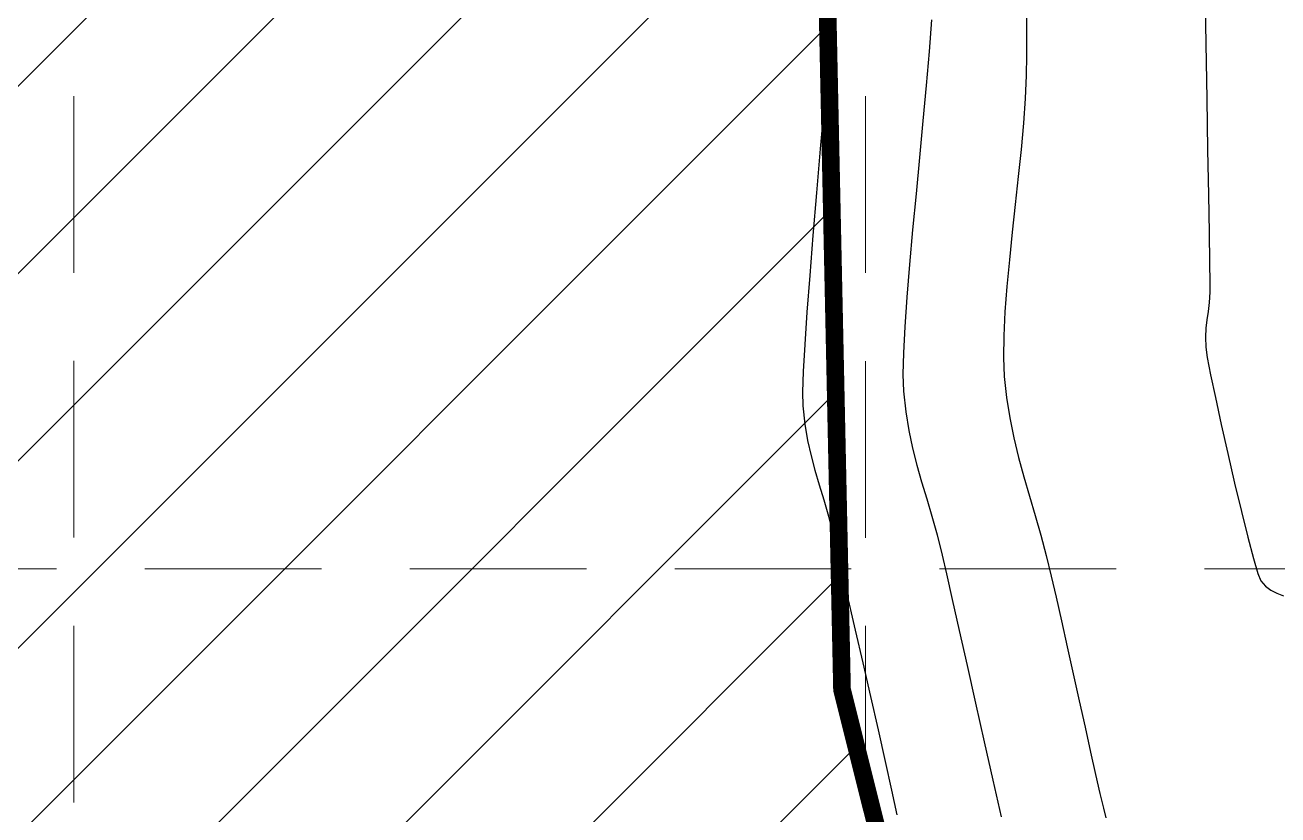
# Model space of a CAD drawing. Extents: x 2138193 to 2139991, y 332071 to 334944.
# Drawn here: x 2139357.9 to 2139428.8, y 332821 to 332865.7 of the extents above; entities that cross this region are included whole.
import ezdxf

# ---------------------------------------------------------------- set-up
doc = ezdxf.new("R2010")
doc.units = 0
doc.header["$LTSCALE"] = 100
doc.header["$MEASUREMENT"] = 0
doc.linetypes.add('DASHED', pattern=[0.75, 0.5, -0.25])
doc.linetypes.add('HIDDEN', pattern=[0.375, 0.25, -0.125])
doc.layers.add('CONTOURS', color=35, linetype='Continuous')
doc.layers.add('GRID', color=254, linetype='DASHED')

msp = doc.modelspace()

# ---------------------------------------------------------------- hatches: boundary and pattern name
at = {"layer": 'CONTOURS', "ltscale": 10}
h = msp.add_hatch(dxfattribs=at)
h.set_pattern_fill('ANSI31', color=5, scale=60, style=0)
h.set_pattern_definition([(45, (0, 0), (-5.303300858899106, 5.303300858899107), [])])
h.paths.add_polyline_path([(2138483.546160111, 332606.2740493599), (2138656.140052903, 332606.2740493599), (2138921.264482902, 332760.8706732228), (2139372.471049562, 332785.9219287917), (2139377.748317752, 332780.6479753673), (2139409.411939294, 332807.0177192923), (2139404.134671104, 332828.1135155923), (2139401.496037009, 332952.0512992817), (2139392.260811476, 332977.1025548506), (2139347.404019459, 332973.1470955816), (2139339.488117175, 332969.1916305132), (2139182.489332715, 332936.2294564062), (2139043.960999322, 332917.7706368185), (2138914.667891463, 332903.2672764998), (2138844.744069344, 332879.534509287), (2138820.996350087, 332862.3941780554), (2138795.929319984, 332796.4698240421), (2138748.301847437, 332763.2789477164)])

# ---------------------------------------------------------------- linework, layer by layer
at = {"layer": 'CONTOURS', "color": 5, "ltscale": 10, "const_width": 1}
msp.add_lwpolyline([(2138656.140052903, 332606.2740493598), (2138921.264482902, 332760.8706732228), (2139372.471049562, 332785.9219287917), (2139377.748317752, 332780.6479753673), (2139409.411939294, 332807.0177192923), (2139404.134671104, 332828.1135155923), (2139401.496037009, 332952.0512992817), (2139392.260811476, 332977.1025548506), (2139347.404019459, 332973.1470955816), (2139339.488117175, 332969.1916305132), (2139182.489332715, 332936.2294564062), (2139043.960999322, 332917.7706368185), (2138914.667891463, 332903.2672764998), (2138844.744069344, 332879.534509287), (2138820.996350087, 332862.3941780554), (2138795.929319984, 332796.4698240421), (2138748.301847437, 332763.2789477164), (2138483.546160112, 332606.27404936)], dxfattribs=at)
at = {"layer": 'CONTOURS', "extrusion": (0.9998309754055508, 0.01838533708107788, 0), "elevation": 2145182.947161739}
msp.add_lwpolyline([(293477.6859119709, 548), (293474.3777678843, 548)], dxfattribs=at)
at = {"layer": 'CONTOURS'}
for points, elevation in [([(2139414.570395713, 332867.3511408742), (2139414.585038421, 332865.5249340578)], 546), ([(2139403.536337437, 332866.1516378551), (2139403.331154053, 332863.7375746801)], 544), ([(2139414.585038421, 332865.5249340578), (2139414.585111071, 332864.0180329609)], 546), ([(2139424.733124154, 332864.6849643495), (2139424.789873604, 332861.5566272728)], 548), ([(2139403.331154053, 332863.7375746801), (2139403.11645198, 332861.2448582742)], 544), ([(2139414.406849777, 332860.1809786702), (2139414.271550164, 332858.6968594767)], 546), ([(2139402.89923193, 332858.7274487606), (2139402.686494619, 332856.2393062623)], 544), ([(2139424.841084264, 332858.6801179757), (2139424.885289238, 332856.1280163861)], 548), ([(2139402.686494619, 332856.2393062623), (2139402.485240758, 332853.8343909024)], 544), ([(2139424.921021629, 332853.9729024314), (2139424.946814539, 332852.2873560392)], 548), ([(2139402.485240758, 332853.8343909024), (2139402.302471063, 332851.566662804)], 544), ([(2139424.946814539, 332852.2873560392), (2139424.961201075, 332851.1439571372)], 548), ([(2139402.302471063, 332851.566662804), (2139402.145186246, 332849.4900820902)], 544), ([(2139413.473377095, 332850.9449266033), (2139413.363373259, 332849.501987596)], 546), ([(2139424.962714338, 332850.6152856529), (2139424.927132885, 332850.0362345098)], 548), ([(2139424.927132885, 332850.0362345098), (2139424.86663951, 332849.5252453273)], 548), ([(2139424.86663951, 332849.5252453273), (2139424.799193474, 332849.0489770474)], 548), ([(2139424.742754037, 332848.5740886118), (2139424.715280458, 332848.0672389622)], 548), ([(2139413.294568274, 332848.1527694275), (2139413.277528681, 332846.9220885189)], 546), ([(2139424.715280458, 332848.0672389622), (2139424.734731998, 332847.4950870405)], 548), ([(2139401.935074104, 332846.1262033086), (2139401.896248206, 332844.946825487)], 544), ([(2139407.586580164, 332845.9458030975), (2139407.61686553, 332845.0045984169)], 545), ([(2139401.896248206, 332844.946825487), (2139401.910910041, 332844.1744355423)], 544), ([(2139407.913885329, 332842.7763997124), (2139408.127767618, 332841.7772319951)], 545), ([(2139402.182499058, 332842.2086010043), (2139402.378237705, 332841.3512174095)], 544), ([(2139425.977287271, 332841.4802291195), (2139426.365829016, 332839.8044348187)], 548), ([(2139414.429913023, 332840.1659747735), (2139414.743886882, 332839.0706767783)], 546), ([(2139414.743886882, 332839.0706767783), (2139415.066166835, 332837.9681098741)], 546), ([(2139408.931467217, 332838.9212946129), (2139409.22576332, 332837.9281260835)], 545), ([(2139409.22576332, 332837.9281260835), (2139409.51944687, 332836.8701738572)], 545), ([(2139403.622244217, 332836.9111477033), (2139403.835081929, 332835.9905380032)], 544), ([(2139409.51944687, 332836.8701738572), (2139409.804231465, 332835.7209245365)], 545), ([(2139427.114709912, 332836.7368204062), (2139427.432990743, 332835.5341995211)], 548), ([(2139409.804231465, 332835.7209245365), (2139410.04601827, 332834.6643332664)], 545), ([(2139404.127108354, 332834.7294582556), (2139404.481101759, 332833.199831911)], 544), ([(2139416.256888791, 332833.3453452052), (2139416.560756946, 332831.996548617)], 546), ([(2139428.123429501, 332833.9639448976), (2139428.426837365, 332833.7486539892)], 548), ([(2139428.762186469, 332833.5788438988), (2139429.12935232, 332833.4149027911)], 548), ([(2139416.560756946, 332831.996548617), (2139416.88741566, 332830.5349049616)], 546), ([(2139410.772273741, 332831.4585083355), (2139411.220046737, 332829.4737896469)], 545), ([(2139405.306102585, 332829.622633233), (2139405.742666543, 332827.7189078005)], 544), ([(2139417.226457417, 332829.0110075958), (2139417.567474702, 332827.4754498764)], 546), ([(2139406.172310553, 332825.8343295732), (2139406.577812885, 332824.0408220015)], 544), ([(2139418.213805787, 332824.5717268038), (2139418.498304556, 332823.3047481643)], 546), ([(2139406.577812885, 332824.0408220015), (2139406.941951807, 332822.4103085359)], 544), ([(2139418.743148786, 332822.2284825981), (2139418.937930963, 332821.3935234622)], 546)]:
    msp.add_lwpolyline(points, dxfattribs=dict(at, elevation=elevation))
at = {"layer": 'CONTOURS', "extrusion": (0.996960860649277, -0.07790405851721077, 0), "elevation": 2106975.630959351}
msp.add_lwpolyline([(498523.0628336867, 545), (498521.2735845475, 545)], dxfattribs=at)
at = {"layer": 'CONTOURS', "extrusion": (0.9962577174359545, -0.08643240393106152, 0), "elevation": 2102632.538733777}
msp.add_lwpolyline([(516532.8418705501, 545), (516530.9149837081, 545)], dxfattribs=at)
at = {"layer": 'CONTOURS', "extrusion": (0.9998937122298225, -0.01457958309641349, 0), "elevation": 2134334.172894617}
msp.add_lwpolyline([(364020.4113800176, 546), (364019.2776448606, 546)], dxfattribs=at)
at = {"layer": 'CONTOURS', "extrusion": (0.9989636705046195, -0.04551466809654027, 0), "elevation": 2122047.286455461}
msp.add_lwpolyline([(429892.672803164, 546), (429891.3721406968, 546)], dxfattribs=at)
at = {"layer": 'CONTOURS', "extrusion": (0.9957953691309436, -0.09160558289410124, 0), "elevation": 2099921.430274502}
msp.add_lwpolyline([(527444.5617786236, 545), (527442.5402313778, 545)], dxfattribs=at)
at = {"layer": 'CONTOURS', "extrusion": (0.996297925328414, -0.08596769152593357, 0), "elevation": 2102867.573543336}
msp.add_lwpolyline([(515548.5148392966, 544), (515545.9880755147, 544)], dxfattribs=at)
at = {"layer": 'CONTOURS', "extrusion": (0.9973444744365416, -0.07282856109315101, 0), "elevation": 2109491.409175674}
msp.add_lwpolyline([(487788.1429555517, 546), (487786.7350918503, 546)], dxfattribs=at)
at = {"layer": 'CONTOURS', "extrusion": (0.9998415632326461, 0.01780023686636328, 0), "elevation": 2145010.840877571}
msp.add_lwpolyline([(294726.5511007447, 548), (294723.6741356306, 548)], dxfattribs=at)
at = {"layer": 'CONTOURS', "extrusion": (0.9955524695936978, -0.09420870599838246, 0), "elevation": 2098535.292517439}
msp.add_lwpolyline([(532930.8328766365, 545), (532928.7597303976, 545)], dxfattribs=at)
at = {"layer": 'CONTOURS', "extrusion": (0.9955157298454891, -0.09459615018700986, 0), "elevation": 2098327.727193026}
msp.add_lwpolyline([(533745.432001046, 545), (533743.3503550792, 545)], dxfattribs=at)
at = {"layer": 'CONTOURS', "extrusion": (0.9948061125391418, -0.1017880074211126, 0), "elevation": 2094421.371085464}
msp.add_lwpolyline([(548896.5819970028, 546), (548895.0346634443, 546)], dxfattribs=at)
at = {"layer": 'CONTOURS', "extrusion": (0.9942448175816289, -0.1071318940002157, 0), "elevation": 2091441.777834158}
msp.add_lwpolyline([(560140.9899905489, 546), (560139.4112464389, 546)], dxfattribs=at)
at = {"layer": 'CONTOURS', "extrusion": (0.9956828835736408, -0.09282023140716686, 0), "elevation": 2099276.462804798}
msp.add_lwpolyline([(529999.5730838785, 545), (529997.5260428409, 545)], dxfattribs=at)
at = {"layer": 'CONTOURS', "extrusion": (0.9998625755061977, 0.01657800054630462, 0), "elevation": 2144648.964979445}
msp.add_lwpolyline([(297342.9985143818, 548), (297340.8431042209, 548)], dxfattribs=at)
at = {"layer": 'CONTOURS', "extrusion": (0.9942131877426921, -0.1074250311543571, 0), "elevation": 2091276.536175883}
msp.add_lwpolyline([(560756.0247931473, 546), (560754.4404216913, 546)], dxfattribs=at)
at = {"layer": 'CONTOURS', "extrusion": (0.9960629129524349, -0.08864915927807879, 0), "elevation": 2101477.85936716}
msp.add_lwpolyline([(521200.3947498224, 545), (521198.4253931781, 545)], dxfattribs=at)
at = {"layer": 'CONTOURS', "extrusion": (0.9947085646415069, -0.1027369039285949, 0), "elevation": 2093896.814296033}
msp.add_lwpolyline([(550889.4846458487, 546), (550887.9204375205, 546)], dxfattribs=at)
at = {"layer": 'CONTOURS', "extrusion": (0.9966744435176427, -0.08148652427731354, 0), "elevation": 2105170.271374752}
msp.add_lwpolyline([(506078.1763351039, 545), (506076.3276778078, 545)], dxfattribs=at)
at = {"layer": 'CONTOURS', "extrusion": (0.9957012432506716, -0.09262307589940649, 0), "elevation": 2099386.976933685}
msp.add_lwpolyline([(529580.6745759294, 546), (529579.1562053992, 546)], dxfattribs=at)
at = {"layer": 'CONTOURS', "extrusion": (0.9999959033910278, 0.002862376837872698, 0), "elevation": 2140368.942218506}
msp.add_lwpolyline([(326725.9399408458, 548), (326725.4112671957, 548)], dxfattribs=at)
at = {"layer": 'CONTOURS', "extrusion": (0.9975374750065625, -0.07013548287088052, 0), "elevation": 2110794.845603715}
msp.add_lwpolyline([(482079.0813639283, 545), (482077.3962915742, 545)], dxfattribs=at)
at = {"layer": 'CONTOURS', "extrusion": (0.9976864257626215, -0.06798379107556045, 0), "elevation": 2111824.109306404}
msp.add_lwpolyline([(477524.0865418591, 544), (477522.2508215778, 544)], dxfattribs=at)
at = {"layer": 'CONTOURS', "extrusion": (0.9987022250725768, -0.05093000721661246, 0), "elevation": 2119684.858812605}
msp.add_lwpolyline([(441377.8762852284, 546), (441376.5253138029, 546)], dxfattribs=at)
at = {"layer": 'CONTOURS', "extrusion": (0.993011548617948, -0.1180172204018751, 0), "elevation": 2085191.613425076}
msp.add_lwpolyline([(583011.9176403626, 548), (583011.4394098361, 548)], dxfattribs=at)
at = {"layer": 'CONTOURS', "extrusion": (0.9986361757805299, -0.05220908371575379, 0), "elevation": 2119112.19230064}
msp.add_lwpolyline([(444091.2211305833, 545), (444089.7422705438, 545)], dxfattribs=at)
at = {"layer": 'CONTOURS', "extrusion": (0.9984538770195064, -0.0555864683598138, 0), "elevation": 2117592.415914887}
msp.add_lwpolyline([(451254.8379100701, 544), (451253.3031315383, 544)], dxfattribs=at)
at = {"layer": 'CONTOURS', "extrusion": (0.9997462529594788, -0.02252620015630736, 0), "elevation": 2131366.963840225}
msp.add_lwpolyline([(380955.4412233052, 545), (380954.2106406277, 545)], dxfattribs=at)
at = {"layer": 'CONTOURS', "extrusion": (0.9991335684685128, 0.0416186539832297, 0), "elevation": 2151412.263285933}
msp.add_lwpolyline([(243519.0320954693, 546), (243517.9438253303, 546)], dxfattribs=at)
at = {"layer": 'CONTOURS', "extrusion": (0.9891391278966658, 0.1469822630926043, 0), "elevation": 2165111.394405962}
msp.add_lwpolyline([(14774.99178578138, 548), (14774.41307609377, 548)], dxfattribs=at)
at = {"layer": 'CONTOURS', "extrusion": (0.9822077601409159, 0.1877975397042389, 0), "elevation": 2163867.493412011}
msp.add_lwpolyline([(-74853.88716086005, 548), (-74854.88725233059, 548)], dxfattribs=at)
at = {"layer": 'CONTOURS', "extrusion": (0.9942904611879189, 0.1067074448701488, 0), "elevation": 2162715.387982339}
msp.add_lwpolyline([(102654.1093498964, 546), (102652.9144325143, 546)], dxfattribs=at)
at = {"layer": 'CONTOURS', "extrusion": (0.9790988425641782, 0.2033849957334281, 0), "elevation": 2162404.418861685}
msp.add_lwpolyline([(-109237.8710804958, 548), (-109239.1963513887, 548)], dxfattribs=at)
at = {"layer": 'CONTOURS', "extrusion": (0.9943510203507049, 0.1061416427586841, 0), "elevation": 2162650.862348408}
msp.add_lwpolyline([(103884.5309565221, 545), (103883.363111694, 545)], dxfattribs=at)
at = {"layer": 'CONTOURS', "extrusion": (0.9941067165806395, 0.1084058856762864, 0), "elevation": 2162876.076623004}
msp.add_lwpolyline([(98958.87041136797, 544), (98957.82776754133, 544)], dxfattribs=at)
at = {"layer": 'CONTOURS', "extrusion": (0.9874734614975417, 0.1577851793992813, 0), "elevation": 2165131.957655733}
msp.add_lwpolyline([(-8892.479684642325, 546), (-8893.646618985795, 546)], dxfattribs=at)
at = {"layer": 'CONTOURS', "extrusion": (0.977151874846751, 0.212542262817256, 0), "elevation": 2161286.974204717}
msp.add_lwpolyline([(-129478.5227945543, 548), (-129480.076539901, 548)], dxfattribs=at)
at = {"layer": 'CONTOURS', "extrusion": (0.9870990818266088, 0.160110595080607, 0), "elevation": 2165099.242446428}
msp.add_lwpolyline([(-13991.99434001156, 545), (-13993.07523556469, 545)], dxfattribs=at)
at = {"layer": 'CONTOURS', "extrusion": (0.9795544664353198, 0.2011791422752765, 0), "elevation": 2162633.349885778}
msp.add_lwpolyline([(-104367.0684370649, 546), (-104368.2170693345, 546)], dxfattribs=at)
at = {"layer": 'CONTOURS', "extrusion": (0.9857551976656638, 0.1681864747092594, 0), "elevation": 2164906.378994758}
msp.add_lwpolyline([(-31716.63116404777, 544), (-31717.57392885298, 544)], dxfattribs=at)
at = {"layer": 'CONTOURS', "extrusion": (0.9756184172932332, 0.2194736973722518, 0), "elevation": 2160313.336181774}
msp.add_lwpolyline([(-144819.7659262378, 548), (-144821.45133881, 548)], dxfattribs=at)
at = {"layer": 'CONTOURS', "extrusion": (0.971827894262704, 0.2356916288986924, 0), "elevation": 2157590.232061421}
msp.add_lwpolyline([(-180776.4400732483, 546), (-180777.578740377, 546)], dxfattribs=at)
at = {"layer": 'CONTOURS', "extrusion": (0.964539173134293, 0.2639397345785857, 0), "elevation": 2151387.458804037}
msp.add_lwpolyline([(-243634.774180714, 544), (-243635.6249954007, 544)], dxfattribs=at)
at = {"layer": 'CONTOURS', "extrusion": (0.968468844186206, 0.2491346981868123, 0), "elevation": 2154872.552456336}
msp.add_lwpolyline([(-210653.9069170457, 545), (-210654.896001857, 545)], dxfattribs=at)
at = {"layer": 'CONTOURS', "extrusion": (0.9654483741759549, 0.260594391346026, 0), "elevation": 2152230.463515811}
msp.add_lwpolyline([(-236178.2682140891, 546), (-236179.4040992892, 546)], dxfattribs=at)
at = {"layer": 'CONTOURS', "extrusion": (0.9580511001959415, 0.2865974344151501, 0), "elevation": 2145048.259507735}
msp.add_lwpolyline([(-294269.0606384409, 544), (-294269.915620817, 544)], dxfattribs=at)
at = {"layer": 'CONTOURS', "extrusion": (0.9612021103424143, 0.2758450707793949, 0), "elevation": 2148216.343516405}
msp.add_lwpolyline([(-270217.9564504264, 545), (-270218.9376606402, 545)], dxfattribs=at)
at = {"layer": 'CONTOURS', "extrusion": (0.9574193162656116, 0.2887009747844453, 0), "elevation": 2144396.760937522}
msp.add_lwpolyline([(-298980.5186585017, 544), (-298981.4093881067, 544)], dxfattribs=at)
at = {"layer": 'CONTOURS', "extrusion": (0.9577840973682236, 0.2874884742533815, 0), "elevation": 2144779.205981974}
msp.add_lwpolyline([(-296266.5867234602, 545), (-296267.5837103936, 545)], dxfattribs=at)
at = {"layer": 'CONTOURS', "extrusion": (0.9725089731431932, 0.2328654056659596, 0), "elevation": 2158118.214229343}
msp.add_lwpolyline([(-174508.6921391368, 548), (-174510.3503957562, 548)], dxfattribs=at)
at = {"layer": 'CONTOURS', "extrusion": (0.9621891164838368, 0.2723822757083393, 0), "elevation": 2149169.789159362}
msp.add_lwpolyline([(-262481.559054614, 544), (-262482.5169732277, 544)], dxfattribs=at)
at = {"layer": 'CONTOURS', "extrusion": (0.9701691216715924, 0.2424291140827995, 0), "elevation": 2156272.690597288}
msp.add_lwpolyline([(-195744.5737082569, 544), (-195745.6310581445, 544)], dxfattribs=at)
at = {"layer": 'CONTOURS', "extrusion": (0.9612128189716046, 0.2758077530539368, 0), "elevation": 2148232.478815968}
msp.add_lwpolyline([(-270139.1406615412, 546), (-270140.3042386648, 546)], dxfattribs=at)
at = {"layer": 'CONTOURS', "extrusion": (0.9703001451070917, 0.2419041719465721, 0), "elevation": 2156401.035063013}
msp.add_lwpolyline([(-194583.3111108466, 548), (-194584.8105901342, 548)], dxfattribs=at)
at = {"layer": 'CONTOURS', "extrusion": (0.9651495341250595, 0.2616990194444382, 0), "elevation": 2151958.841342518}
msp.add_lwpolyline([(-238645.5785924407, 546), (-238646.7627954924, 546)], dxfattribs=at)
at = {"layer": 'CONTOURS', "extrusion": (0.974220295549453, 0.2255987937457483, 0), "elevation": 2159338.034493695}
msp.add_lwpolyline([(-158391.3474580825, 544), (-158392.6419083761, 544)], dxfattribs=at)
at = {"layer": 'CONTOURS', "extrusion": (0.9710648486106493, 0.2388159538070618, 0), "elevation": 2156997.856682051}
msp.add_lwpolyline([(-187721.5450981667, 546), (-187722.7561709756, 546)], dxfattribs=at)
at = {"layer": 'CONTOURS', "extrusion": (0.959023012643188, 0.2833281864213018, 0), "elevation": 2146061.83039958}
msp.add_lwpolyline([(-286963.1578465188, 548), (-286964.0501058029, 548)], dxfattribs=at)
at = {"layer": 'CONTOURS', "extrusion": (0.9751830707239537, 0.2214000419453443, 0), "elevation": 2160006.066858022}
msp.add_lwpolyline([(-149090.7439188449, 545), (-149092.2289985246, 545)], dxfattribs=at)
at = {"layer": 'CONTOURS', "extrusion": (0.9749064485047289, 0.2226149515731067, 0), "elevation": 2159824.38393267}
msp.add_lwpolyline([(-151783.4559009986, 546), (-151784.6717675735, 546)], dxfattribs=at)
at = {"layer": 'CONTOURS', "extrusion": (0.9279931225033169, 0.3725973223018973, 0), "elevation": 2109387.488488226}
msp.add_lwpolyline([(-488276.7344042285, 548), (-488277.1807155915, 548)], dxfattribs=at)
at = {"layer": 'CONTOURS', "extrusion": (0.7420682958738309, 0.6703242829100766, 0), "elevation": 1810708.469907359}
msp.add_lwpolyline([(-1187124.68544967, 548), (-1187125.090242009, 548)], dxfattribs=at)
at = {"layer": 'CONTOURS', "extrusion": (0.4517528308528625, 0.8921431386366344, 0), "elevation": 1263428.193399232}
msp.add_lwpolyline([(-1758317.803449313, 548), (-1758318.179340905, 548)], dxfattribs=at)
at = {"layer": 'CONTOURS', "extrusion": (0.9743449994829122, 0.2250595965131104, 0), "elevation": 2159425.363693171}
msp.add_lwpolyline([(-157199.1453769827, 544), (-157200.9170795029, 544)], dxfattribs=at)
at = {"layer": 'CONTOURS', "extrusion": (0.975371649170806, 0.2205677809513941, 0), "elevation": 2160132.509440425}
msp.add_lwpolyline([(-147248.9160225591, 545), (-147250.7180027275, 545)], dxfattribs=at)
at = {"layer": 'CONTOURS', "extrusion": (0.9744926010705911, 0.2244196302881589, 0), "elevation": 2159528.14234843}
msp.add_lwpolyline([(-155782.6437609785, 544), (-155784.543158865, 544)], dxfattribs=at)
at = {"layer": 'CONTOURS', "extrusion": (0.9761330566653577, 0.2171733309712447, 0), "elevation": 2160637.461708785}
msp.add_lwpolyline([(-139737.404387845, 546), (-139738.9655452665, 546)], dxfattribs=at)
at = {"layer": 'CONTOURS', "extrusion": (0.9755524296284462, 0.2197668242616147, 0), "elevation": 2160252.690166368}
msp.add_lwpolyline([(-145479.0078118907, 545), (-145481.1907591707, 545)], dxfattribs=at)
at = {"layer": 'CONTOURS', "extrusion": (0.9749838495640563, 0.2222757141238197, 0), "elevation": 2159865.565664908}
msp.add_lwpolyline([(-151036.2886294556, 544), (-151038.2215622198, 544)], dxfattribs=at)
at = {"layer": 'CONTOURS', "extrusion": (0.9755986223588916, 0.2195616725465375, 0), "elevation": 2160283.235333839}
msp.add_lwpolyline([(-145026.9125759074, 545), (-145029.1595889929, 545)], dxfattribs=at)
at = {"layer": 'CONTOURS', "extrusion": (0.976186780489111, 0.2169317164416127, 0), "elevation": 2160671.982843245}
msp.add_lwpolyline([(-139205.7433798935, 546), (-139207.2765134558, 546)], dxfattribs=at)
at = {"layer": 'CONTOURS', "extrusion": (0.9760315078827917, 0.2176292618653203, 0), "elevation": 2160571.951088317}
msp.add_lwpolyline([(-140751.2964362236, 546), (-140752.7380888188, 546)], dxfattribs=at)
at = {"layer": 'CONTOURS', "extrusion": (0.9756280532179713, 0.2194308587553521, 0), "elevation": 2160302.66195267}
msp.add_lwpolyline([(-144739.4996389519, 545), (-144741.7264391401, 545)], dxfattribs=at)
at = {"layer": 'CONTOURS', "extrusion": (0.9756437787442636, 0.2193609286031008, 0), "elevation": 2160313.030981418}
msp.add_lwpolyline([(-144586.8831680605, 545), (-144589.0054765847, 545)], dxfattribs=at)
at = {"layer": 'CONTOURS', "extrusion": (0.9750861530808396, 0.2218264954193017, 0), "elevation": 2159946.380627932}
msp.add_lwpolyline([(-150048.3118315855, 546), (-150049.4155961737, 546)], dxfattribs=at)
at = {"layer": 'CONTOURS', "extrusion": (0.9768609604513394, 0.2138753467468538, 0), "elevation": 2161085.628521167}
msp.add_lwpolyline([(-132445.1821488425, 544), (-132446.6108024232, 544)], dxfattribs=at)
at = {"layer": 'CONTOURS', "extrusion": (0.9707502346649406, 0.2400916114693785, 0), "elevation": 2156749.060745632}
msp.add_lwpolyline([(-190570.0945515376, 546), (-190570.6539738581, 546)], dxfattribs=at)
at = {"layer": 'GRID', "color": 252, "linetype": 'HIDDEN', "lineweight": 0, "ltscale": 0.4}
for p, q in [((2139360.628291506, 332296.7204520851), (2139360.628291506, 334897.5322012084)), ((2139405.46706613, 332296.7134024921), (2139405.46706613, 334897.5322012084)), ((2138239.658925912, 332834.9485650579), (2139943.532361615, 332834.9485650579))]:
    msp.add_line(p, q, dxfattribs=at)

doc.saveas('drawing.dxf')
